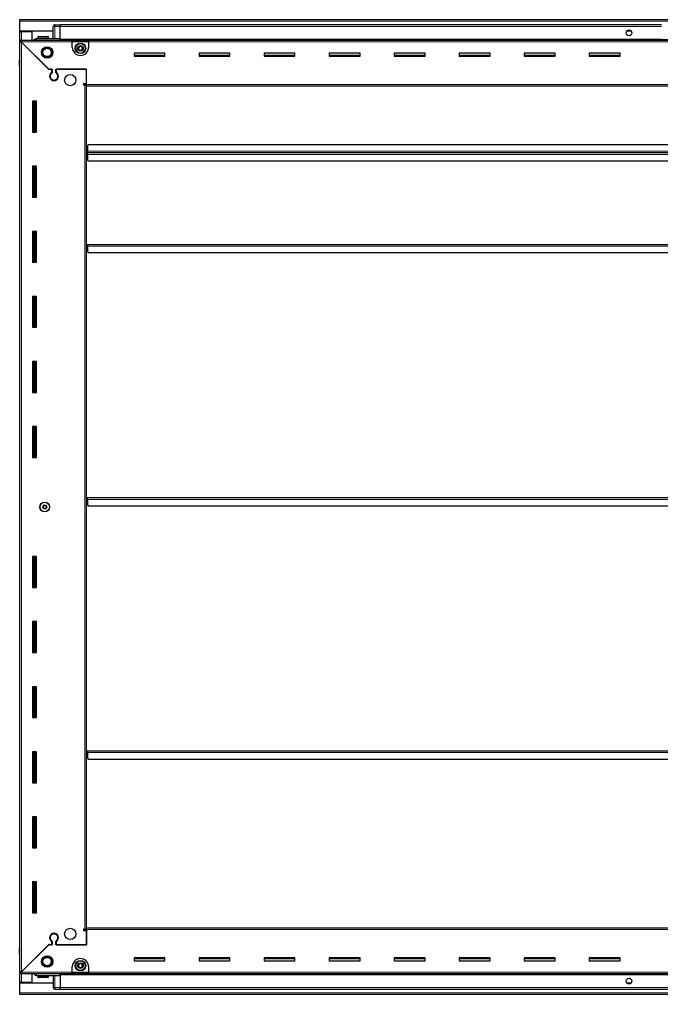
# Model space of a CAD drawing. Header units: millimetres. Extents: x 1132 to 6872, y -1199 to 2270.
# Drawn here: x 5197 to 5987, y 848 to 2047 of the extents above; entities that cross this region are included whole.
import ezdxf

# ---------------------------------------------------------------- set-up
doc = ezdxf.new("R2010")
doc.units = ezdxf.units.MM

msp = doc.modelspace()

# ---------------------------------------------------------------- linework, layer by layer
at = {"color": 7, "linetype": 'Continuous', "lineweight": 25}
for p, q in [((5197.09, 2044.5), (5197.09, 2046.6)), ((5197.09, 2046.6), (6796.09, 2046.6)), ((5197.09, 2032.1), (5197.09, 2044.5)), ((5238.76, 2039.6), (5238.76, 2039.6)), ((5240.09, 2040.1), (5246.59, 2040.1)), ((5240.09, 2040.1), (5246.59, 2040.1)), ((5246.59, 2040.1), (5246.59, 2040.1)), ((5246.59, 2040.1), (5246.59, 2040.1)), ((5246.59, 2040.1), (5246.59, 2038.1)), ((5986.59, 2039.95), (5246.59, 2039.95)), ((5238.09, 2032.1), (5197.09, 2032.1)), ((5197.09, 2031.6), (5197.09, 2032.1)), ((5197.09, 2031.6), (5199.19, 2031.6)), ((5197.09, 2021.35), (5197.09, 2031.6)), ((5198.59, 2031.6), (5198.59, 2032.1)), ((5212.09, 2031.6), (5199.19, 2031.6)), ((5212.09, 2021.35), (5212.09, 2031.6)), ((5238.09, 2023.1), (5238.09, 2038.1)), ((5246.59, 2023.1), (5246.59, 2038.1)), ((5949.46, 2032.1), (5943.71, 2032.1)), ((5197.09, 2019.85), (5197.09, 2021.35)), ((5197.09, 2021.35), (5198.09, 2021.35)), ((5197.09, 2019.35), (5197.09, 2019.85)), ((5197.09, 2019.85), (5198.09, 2019.85)), ((5197.09, 874.85), (5197.09, 2019.35)), ((5198.59, 2019.35), (5197.09, 2019.35)), ((5198.09, 2021.35), (5261.59, 2021.35)), ((5198.09, 2019.85), (5198.09, 2021.35)), ((5198.69, 2019.25), (5232.59, 1985.35)), ((5233.29, 1984.65), (5199.19, 2018.75)), ((5217.59, 2023.1), (5246.59, 2023.1)), ((5219.09, 2025), (5219.09, 2023.1)), ((5219.89, 2025.8), (5231.29, 2025.8)), ((5232.09, 2023.1), (5232.09, 2025)), ((5246.59, 2023.1), (5246.59, 2022.6)), ((5246.59, 2021.95), (6746.59, 2021.95)), ((5261.59, 2019.25), (5261.59, 2021.35)), ((5261.59, 2021.35), (5281.59, 2021.35)), ((5261.59, 2019.85), (5281.59, 2019.85)), ((5261.59, 2012.35), (5261.59, 2019.25)), ((5281.59, 2021.35), (6711.59, 2021.35)), ((5281.59, 2021.35), (5281.59, 2019.25)), ((5281.59, 2019.25), (5281.59, 2012.35)), ((5375.59, 2005.1), (5337.59, 2005.1)), ((5337.59, 2005.1), (5337.59, 2001.6)), ((5375.59, 2002.35), (5337.59, 2002.35)), ((5375.59, 2001.6), (5375.59, 2005.1)), ((5455.59, 2005.1), (5417.59, 2005.1)), ((5417.59, 2005.1), (5417.59, 2001.6)), ((5455.59, 2002.35), (5417.59, 2002.35)), ((5455.59, 2001.6), (5455.59, 2005.1)), ((5535.59, 2005.1), (5497.59, 2005.1)), ((5497.59, 2005.1), (5497.59, 2001.6)), ((5535.59, 2002.35), (5497.59, 2002.35)), ((5535.59, 2001.6), (5535.59, 2005.1)), ((5615.59, 2005.1), (5577.59, 2005.1)), ((5577.59, 2005.1), (5577.59, 2001.6)), ((5615.59, 2002.35), (5577.59, 2002.35)), ((5615.59, 2001.6), (5615.59, 2005.1)), ((5695.59, 2005.1), (5657.59, 2005.1)), ((5657.59, 2005.1), (5657.59, 2001.6)), ((5695.59, 2002.35), (5657.59, 2002.35)), ((5695.59, 2001.6), (5695.59, 2005.1)), ((5775.59, 2005.1), (5737.59, 2005.1)), ((5737.59, 2005.1), (5737.59, 2001.6)), ((5775.59, 2002.35), (5737.59, 2002.35)), ((5775.59, 2001.6), (5775.59, 2005.1)), ((5855.59, 2005.1), (5817.59, 2005.1)), ((5817.59, 2005.1), (5817.59, 2001.6)), ((5855.59, 2002.35), (5817.59, 2002.35)), ((5855.59, 2001.6), (5855.59, 2005.1)), ((5935.59, 2005.1), (5897.59, 2005.1)), ((5897.59, 2005.1), (5897.59, 2001.6)), ((5935.59, 2002.35), (5897.59, 2002.35)), ((5935.59, 2001.6), (5935.59, 2005.1)), ((5196.59, 1996.6), (5196.59, 1990.1)), ((5196.59, 1990.1), (5196.59, 1996.6)), ((5337.59, 2001.6), (5375.59, 2001.6)), ((5417.59, 2001.6), (5455.59, 2001.6)), ((5497.59, 2001.6), (5535.59, 2001.6)), ((5577.59, 2001.6), (5615.59, 2001.6)), ((5657.59, 2001.6), (5695.59, 2001.6)), ((5737.59, 2001.6), (5775.59, 2001.6)), ((5817.59, 2001.6), (5855.59, 2001.6)), ((5897.59, 2001.6), (5935.59, 2001.6)), ((5196.59, 1990.1), (5196.59, 1990.1)), ((5197.09, 1990.1), (5196.59, 1990.1)), ((5196.74, 1990.1), (5196.74, 904.1)), ((5232.59, 1985.35), (5236.79, 1985.35)), ((5233.99, 1985.35), (5233.29, 1984.65)), ((5236.09, 1985.35), (5233.99, 1985.35)), ((5236.09, 1985.35), (5236.09, 1981.46)), ((5236.79, 1985.35), (5236.79, 1981.07)), ((5241.39, 1985.35), (5279.09, 1985.35)), ((5241.39, 1981.07), (5241.39, 1985.35)), ((5242.09, 1981.46), (5242.09, 1985.35)), ((5279.09, 1985.35), (5242.09, 1985.35)), ((5279.09, 1966.7), (5279.09, 1985.35)), ((5279.09, 1968.1), (5279.09, 1985.35)), ((5237.09, 1972.49), (5237.09, 1971.73)), ((5276.24, 1968.1), (5279.09, 1968.1)), ((5279.09, 1967.1), (5277.09, 1967.1)), ((5277.09, 1967.1), (5277.09, 1966.1)), ((5279.09, 1964.6), (5279.09, 1966.7)), ((5276.99, 1966.1), (5276.24, 1966.1)), ((5276.99, 1966.1), (5279.09, 1966.1)), ((6714.09, 1964.6), (5279.09, 1964.6)), ((5279.09, 929.6), (5279.09, 1964.6)), ((5217.59, 1946.1), (5212.59, 1946.1)), ((5212.59, 1946.1), (5212.59, 1908.1)), ((5214.74, 1908.1), (5214.74, 1946.1)), ((5216.53, 1908.1), (5216.53, 1946.1)), ((5216.56, 1908.1), (5216.56, 1946.1)), ((5217.59, 1908.1), (5217.59, 1946.1)), ((5212.59, 1908.1), (5217.59, 1908.1)), ((5279.84, 1882.6), (5279.09, 1882.6)), ((5280.09, 1885.45), (5279.84, 1885.45)), ((5279.84, 1885.45), (5279.84, 1882.6)), ((5279.84, 1882.6), (5279.84, 1879.75)), ((5281.09, 1892.6), (5280.09, 1891.6)), ((5280.09, 1891.6), (5280.09, 1884.7)), ((5280.09, 1882.6), (5280.09, 1884.7)), ((5280.09, 1880.5), (5280.09, 1882.6)), ((6713.09, 1882.6), (5280.09, 1882.6)), ((6712.09, 1892.6), (5281.09, 1892.6)), ((5279.84, 1879.75), (5280.09, 1879.75)), ((5280.09, 1880.5), (5280.09, 1873.6)), ((5280.09, 1873.6), (5281.09, 1872.6)), ((5281.09, 1872.6), (6712.09, 1872.6)), ((5217.59, 1866.1), (5212.59, 1866.1)), ((5212.59, 1866.1), (5212.59, 1828.1)), ((5214.74, 1828.1), (5214.74, 1866.1)), ((5216.53, 1828.1), (5216.53, 1866.1)), ((5216.56, 1828.1), (5216.56, 1866.1)), ((5217.59, 1828.1), (5217.59, 1866.1)), ((5212.59, 1828.1), (5217.59, 1828.1)), ((5217.59, 1786.1), (5212.59, 1786.1)), ((5212.59, 1786.1), (5212.59, 1748.1)), ((5214.74, 1748.1), (5214.74, 1786.1)), ((5216.53, 1748.1), (5216.53, 1786.1)), ((5216.56, 1748.1), (5216.56, 1786.1)), ((5217.59, 1748.1), (5217.59, 1786.1)), ((5279.09, 1770.1), (5279.84, 1770.1)), ((5279.84, 1770.1), (5279.84, 1767.25)), ((5279.84, 1767.25), (5280.09, 1767.25)), ((5280.09, 1768), (5280.09, 1770.1)), ((5280.09, 1770.1), (6713.09, 1770.1)), ((5280.09, 1768), (5280.09, 1761.1)), ((5280.09, 1761.1), (5281.09, 1760.1)), ((5281.09, 1760.1), (6712.09, 1760.1)), ((5212.59, 1748.1), (5217.59, 1748.1)), ((5217.59, 1706.1), (5212.59, 1706.1)), ((5212.59, 1706.1), (5212.59, 1668.1)), ((5214.74, 1668.1), (5214.74, 1706.1)), ((5216.53, 1668.1), (5216.53, 1706.1)), ((5216.56, 1668.1), (5216.56, 1706.1)), ((5217.59, 1668.1), (5217.59, 1706.1)), ((5212.59, 1668.1), (5217.59, 1668.1)), ((5217.59, 1626.1), (5212.59, 1626.1)), ((5212.59, 1626.1), (5212.59, 1588.1)), ((5214.74, 1588.1), (5214.74, 1626.1)), ((5216.53, 1588.1), (5216.53, 1626.1)), ((5216.56, 1588.1), (5216.56, 1626.1)), ((5217.59, 1588.1), (5217.59, 1626.1)), ((5212.59, 1588.1), (5217.59, 1588.1)), ((5217.59, 1546.1), (5212.59, 1546.1)), ((5212.59, 1546.1), (5212.59, 1508.1)), ((5214.74, 1508.1), (5214.74, 1546.1)), ((5216.53, 1508.1), (5216.53, 1546.1)), ((5216.56, 1508.1), (5216.56, 1546.1)), ((5217.59, 1508.1), (5217.59, 1546.1)), ((5212.59, 1508.1), (5217.59, 1508.1)), ((5279.09, 1458.6), (5279.84, 1458.6)), ((5279.84, 1458.6), (5279.84, 1455.75)), ((5279.84, 1455.75), (5280.09, 1455.75)), ((5280.09, 1456.5), (5280.09, 1458.6)), ((5280.09, 1458.6), (6713.09, 1458.6)), ((5280.09, 1456.5), (5280.09, 1449.6)), ((5280.09, 1449.6), (5281.09, 1448.6)), ((5281.09, 1448.6), (6712.09, 1448.6)), ((5217.59, 1386.1), (5212.59, 1386.1)), ((5212.59, 1386.1), (5212.59, 1348.1)), ((5214.74, 1348.1), (5214.74, 1386.1)), ((5216.53, 1348.1), (5216.53, 1386.1)), ((5216.56, 1348.1), (5216.56, 1386.1)), ((5217.59, 1348.1), (5217.59, 1386.1)), ((5212.59, 1348.1), (5217.59, 1348.1)), ((5217.59, 1306.1), (5212.59, 1306.1)), ((5212.59, 1306.1), (5212.59, 1268.1)), ((5214.74, 1268.1), (5214.74, 1306.1)), ((5216.53, 1268.1), (5216.53, 1306.1)), ((5216.56, 1268.1), (5216.56, 1306.1)), ((5217.59, 1268.1), (5217.59, 1306.1)), ((5212.59, 1268.1), (5217.59, 1268.1)), ((5217.59, 1226.1), (5212.59, 1226.1)), ((5212.59, 1226.1), (5212.59, 1188.1)), ((5214.74, 1188.1), (5214.74, 1226.1)), ((5216.53, 1188.1), (5216.53, 1226.1)), ((5216.56, 1188.1), (5216.56, 1226.1)), ((5217.59, 1188.1), (5217.59, 1226.1)), ((5212.59, 1188.1), (5217.59, 1188.1)), ((5217.59, 1146.1), (5212.59, 1146.1)), ((5212.59, 1146.1), (5212.59, 1108.1)), ((5214.74, 1108.1), (5214.74, 1146.1)), ((5216.53, 1108.1), (5216.53, 1146.1)), ((5216.56, 1108.1), (5216.56, 1146.1)), ((5217.59, 1108.1), (5217.59, 1146.1)), ((5279.09, 1147.1), (5279.84, 1147.1)), ((5279.84, 1147.1), (5279.84, 1144.25)), ((5279.84, 1144.25), (5280.09, 1144.25)), ((5280.09, 1145), (5280.09, 1147.1)), ((5280.09, 1147.1), (6713.09, 1147.1)), ((5280.09, 1145), (5280.09, 1138.1)), ((5280.09, 1138.1), (5281.09, 1137.1)), ((5281.09, 1137.1), (6712.09, 1137.1)), ((5212.59, 1108.1), (5217.59, 1108.1)), ((5217.59, 1066.1), (5212.59, 1066.1)), ((5212.59, 1066.1), (5212.59, 1028.1)), ((5214.74, 1028.1), (5214.74, 1066.1)), ((5216.53, 1028.1), (5216.53, 1066.1)), ((5216.56, 1028.1), (5216.56, 1066.1)), ((5217.59, 1028.1), (5217.59, 1066.1)), ((5212.59, 1028.1), (5217.59, 1028.1)), ((5217.59, 986.1), (5212.59, 986.1)), ((5212.59, 986.1), (5212.59, 948.1)), ((5214.74, 948.1), (5214.74, 986.1)), ((5216.53, 948.1), (5216.53, 986.1)), ((5216.56, 948.1), (5216.56, 986.1)), ((5217.59, 948.1), (5217.59, 986.1)), ((5212.59, 948.1), (5217.59, 948.1)), ((5276.24, 928.1), (5276.99, 928.1)), ((5279.09, 926.1), (5276.24, 926.1)), ((5279.09, 928.1), (5276.99, 928.1)), ((5277.09, 928.1), (5277.09, 927.1)), ((5277.09, 927.1), (5279.09, 927.1)), ((5279.09, 927.5), (5279.09, 929.6)), ((5279.09, 929.6), (6714.09, 929.6)), ((5279.09, 927.5), (5279.09, 908.85)), ((5279.09, 908.85), (5279.09, 926.1)), ((5236.09, 912.74), (5236.09, 908.85)), ((5236.79, 913.14), (5236.79, 908.85)), ((5237.09, 922.48), (5237.09, 921.72)), ((5241.39, 908.85), (5241.39, 913.14)), ((5242.09, 908.85), (5242.09, 912.74)), ((5196.59, 904.1), (5196.59, 904.1)), ((5196.59, 897.6), (5196.59, 904.1)), ((5196.59, 904.1), (5196.59, 904.1)), ((5196.59, 904.1), (5196.59, 897.6)), ((5197.09, 904.1), (5196.59, 904.1)), ((5232.59, 908.85), (5198.69, 874.95)), ((5199.19, 875.45), (5233.29, 909.55)), ((5236.79, 908.85), (5232.59, 908.85)), ((5233.29, 909.55), (5233.99, 908.85)), ((5233.99, 908.85), (5236.09, 908.85)), ((5279.09, 908.85), (5241.39, 908.85)), ((5242.09, 908.85), (5279.09, 908.85)), ((5197.09, 896.28), (5197.09, 896.28)), ((5375.59, 892.6), (5337.59, 892.6)), ((5337.59, 892.6), (5337.59, 889.1)), ((5337.59, 891.85), (5375.59, 891.85)), ((5337.59, 889.1), (5375.59, 889.1)), ((5375.59, 889.1), (5375.59, 892.6)), ((5455.59, 892.6), (5417.59, 892.6)), ((5417.59, 892.6), (5417.59, 889.1)), ((5417.59, 891.85), (5455.59, 891.85)), ((5417.59, 889.1), (5455.59, 889.1)), ((5455.59, 889.1), (5455.59, 892.6)), ((5535.59, 892.6), (5497.59, 892.6)), ((5497.59, 892.6), (5497.59, 889.1)), ((5497.59, 891.85), (5535.59, 891.85)), ((5497.59, 889.1), (5535.59, 889.1)), ((5535.59, 889.1), (5535.59, 892.6)), ((5615.59, 892.6), (5577.59, 892.6)), ((5577.59, 892.6), (5577.59, 889.1)), ((5577.59, 891.85), (5615.59, 891.85)), ((5577.59, 889.1), (5615.59, 889.1)), ((5615.59, 889.1), (5615.59, 892.6)), ((5695.59, 892.6), (5657.59, 892.6)), ((5657.59, 892.6), (5657.59, 889.1)), ((5657.59, 891.85), (5695.59, 891.85)), ((5657.59, 889.1), (5695.59, 889.1)), ((5695.59, 889.1), (5695.59, 892.6)), ((5775.59, 892.6), (5737.59, 892.6)), ((5737.59, 892.6), (5737.59, 889.1)), ((5737.59, 891.85), (5775.59, 891.85)), ((5737.59, 889.1), (5775.59, 889.1)), ((5775.59, 889.1), (5775.59, 892.6)), ((5855.59, 892.6), (5817.59, 892.6)), ((5817.59, 892.6), (5817.59, 889.1)), ((5817.59, 891.85), (5855.59, 891.85)), ((5817.59, 889.1), (5855.59, 889.1)), ((5855.59, 889.1), (5855.59, 892.6)), ((5935.59, 892.6), (5897.59, 892.6)), ((5897.59, 892.6), (5897.59, 889.1)), ((5897.59, 891.85), (5935.59, 891.85)), ((5897.59, 889.1), (5935.59, 889.1)), ((5935.59, 889.1), (5935.59, 892.6)), ((5261.59, 874.95), (5261.59, 881.85)), ((5281.59, 881.85), (5281.59, 874.95)), ((5197.09, 874.35), (5197.09, 874.85)), ((5198.59, 874.85), (5197.09, 874.85)), ((5197.09, 874.35), (5197.09, 872.85)), ((5198.09, 874.35), (5197.09, 874.35)), ((5197.09, 862.6), (5197.09, 872.85)), ((5198.09, 872.85), (5197.09, 872.85)), ((5198.09, 874.35), (5198.09, 872.85)), ((5261.59, 872.85), (5198.09, 872.85)), ((5212.09, 862.6), (5212.09, 872.85)), ((5217.59, 871.1), (5246.59, 871.1)), ((5219.09, 871.1), (5219.09, 869.2)), ((5223.66, 868.4), (5219.89, 868.4)), ((5231.29, 868.4), (5223.66, 868.4)), ((5232.09, 869.2), (5232.09, 871.1)), ((5238.09, 871.1), (5238.09, 856.1)), ((5245.09, 871.17), (5245.09, 871.1)), ((6746.59, 872.25), (5246.59, 872.25)), ((5246.59, 871.1), (5246.59, 871.6)), ((5246.59, 871.1), (5246.59, 856.1)), ((5261.59, 872.85), (5261.59, 874.95)), ((5281.59, 874.35), (5261.59, 874.35)), ((5281.59, 872.85), (5261.59, 872.85)), ((5281.59, 874.95), (5281.59, 872.85)), ((6711.59, 872.85), (5281.59, 872.85)), ((5199.19, 862.6), (5197.09, 862.6)), ((5197.09, 862.1), (5197.09, 862.6)), ((5197.09, 849.7), (5197.09, 862.1)), ((5197.09, 862.1), (5238.09, 862.1)), ((5198.59, 862.1), (5198.59, 862.6)), ((5199.19, 862.6), (5212.09, 862.6)), ((5238.09, 856.1), (5238.09, 856.1)), ((5240.09, 854.1), (5246.59, 854.1)), ((5240.09, 854.1), (5246.59, 854.1)), ((5246.59, 854.1), (5246.59, 856.1)), ((5246.59, 854.25), (6746.59, 854.25)), ((5246.59, 854.1), (5246.59, 854.1)), ((5943.71, 862.1), (5949.46, 862.1)), ((5197.09, 847.6), (5197.09, 849.7)), ((6796.09, 847.6), (5197.09, 847.6))]:
    msp.add_line(p, q, dxfattribs=at)
at = {"color": 8, "linetype": 'Continuous', "lineweight": 18}
for p, q in [((6796.09, 2044.5), (5197.09, 2044.5)), ((5240.09, 2040.1), (5240.09, 2038.1)), ((5199.19, 2031.6), (5199.19, 2032.1)), ((5199.19, 2021.35), (5199.19, 2031.6)), ((5238.09, 2038.1), (5240.09, 2038.1)), ((5240.09, 2038.1), (5240.09, 2023.1)), ((5246.59, 2038.1), (5240.09, 2038.1)), ((5986.59, 2037.95), (5246.59, 2037.95)), ((5261.59, 2019.25), (5198.69, 2019.25)), ((5199.19, 2018.75), (5199.19, 875.45)), ((5219.09, 2025), (5232.09, 2025)), ((5986.59, 2022.6), (5246.59, 2022.6)), ((6746.59, 2021.37), (5246.59, 2021.37)), ((5261.59, 2019.25), (5281.59, 2019.25)), ((6711.59, 2019.25), (5281.59, 2019.25)), ((5197.09, 1996.6), (5196.59, 1996.6)), ((5279.09, 1966.7), (6714.09, 1966.7)), ((5276.99, 928.1), (5276.99, 1966.1)), ((5214.09, 1946.1), (5214.09, 1908.1)), ((5215.32, 1946.1), (5215.32, 1908.1)), ((6713.09, 1884.7), (5280.09, 1884.7)), ((5280.09, 1880.5), (6713.09, 1880.5)), ((5214.09, 1866.1), (5214.09, 1828.1)), ((5215.32, 1866.1), (5215.32, 1828.1)), ((5214.09, 1786.1), (5214.09, 1748.1)), ((5215.32, 1786.1), (5215.32, 1748.1)), ((5280.09, 1768), (6713.09, 1768)), ((5214.09, 1706.1), (5214.09, 1668.1)), ((5215.32, 1706.1), (5215.32, 1668.1)), ((5214.09, 1626.1), (5214.09, 1588.1)), ((5215.32, 1626.1), (5215.32, 1588.1)), ((5214.09, 1546.1), (5214.09, 1508.1)), ((5215.32, 1546.1), (5215.32, 1508.1)), ((5280.09, 1456.5), (6713.09, 1456.5)), ((5214.09, 1386.1), (5214.09, 1348.1)), ((5215.32, 1386.1), (5215.32, 1348.1)), ((5214.09, 1306.1), (5214.09, 1268.1)), ((5215.32, 1306.1), (5215.32, 1268.1)), ((5214.09, 1226.1), (5214.09, 1188.1)), ((5215.32, 1226.1), (5215.32, 1188.1)), ((5214.09, 1146.1), (5214.09, 1108.1)), ((5215.32, 1146.1), (5215.32, 1108.1)), ((5280.09, 1145), (6713.09, 1145)), ((5214.09, 1066.1), (5214.09, 1028.1)), ((5215.32, 1066.1), (5215.32, 1028.1)), ((5214.09, 986.1), (5214.09, 948.1)), ((5215.32, 986.1), (5215.32, 948.1)), ((6714.09, 927.5), (5279.09, 927.5)), ((5197.09, 897.6), (5196.59, 897.6)), ((5198.69, 874.95), (5261.59, 874.95)), ((5199.19, 862.6), (5199.19, 872.85)), ((5223.39, 869.2), (5219.09, 869.2)), ((5232.09, 869.2), (5223.39, 869.2)), ((5240.09, 856.1), (5240.09, 871.1)), ((5246.59, 872.84), (6746.59, 872.84)), ((5246.59, 871.6), (6746.59, 871.6)), ((5281.59, 874.95), (5261.59, 874.95)), ((5281.59, 874.95), (6711.59, 874.95)), ((5199.19, 862.1), (5199.19, 862.6)), ((5238.09, 856.1), (5240.09, 856.1)), ((5240.09, 854.1), (5240.09, 856.1)), ((5246.59, 856.1), (5240.09, 856.1)), ((5246.59, 856.25), (6746.59, 856.25)), ((6796.09, 849.7), (5197.09, 849.7))]:
    msp.add_line(p, q, dxfattribs=at)
at = {"color": 7, "linetype": 'Continuous', "lineweight": 25}
for centre, radius in [((5946.59, 2030.1), 3.5), ((5271.59, 2011.1), 6.5), ((5271.59, 2011.1), 3.46), ((5230.59, 2006.1), 7), ((5230.59, 2006.1), 6.02), ((5230.59, 2006.1), 5.1), ((5259.09, 1972.1), 7), ((5227.59, 1447.1), 6), ((5227.74, 1447.1), 5.79), ((5227.74, 1447.1), 1.85), ((5259.09, 922.1), 7), ((5230.59, 888.1), 7), ((5230.59, 888.1), 6.02), ((5230.59, 888.1), 5.1), ((5271.59, 883.1), 6.5), ((5271.59, 883.1), 3.46), ((5946.59, 864.1), 3.5)]:
    msp.add_circle(centre, radius, dxfattribs=at)
at = {"color": 8, "linetype": 'Continuous', "lineweight": 18}
for centre in [(5271.59, 2011.1), (5271.59, 883.1)]:
    msp.add_circle(centre, 5.7, dxfattribs=at)
at = {"color": 7, "linetype": 'Continuous', "lineweight": 25}
for centre, radius, start, end in [((5240.09, 2038.1), 2, 90, 180), ((5240.09, 2038.1), 2, 123.94202, 131.40962), ((5240.09, 2038.1), 2, 90, 108.58003), ((5219.89, 2025), 0.8, 90, 180), ((5231.29, 2025), 0.8, 0, 90), ((5237.89, 2023.3), 0.2, 270, 0), ((5271.59, 2012.35), 10, 180, 270), ((5271.59, 2011.1), 2.5, 134.01559, 194.01559), ((5271.59, 2011.1), 2.5, 194.01559, 254.01559), ((5271.59, 2011.1), 2.5, 74.01559, 134.01559), ((5271.59, 2011.1), 2.5, 254.01559, 314.01559), ((5271.59, 2012.35), 10, 270, 0), ((5271.59, 2011.1), 2.5, 14.01559, 74.01559), ((5271.59, 2011.1), 2.5, 314.01559, 14.01559), ((5198.59, 1996.6), 2, 138.57492, 180), ((5198.59, 1996.6), 2, 138.59038, 180), ((5239.09, 1976.85), 5.5, 123.05573, 56.94427), ((5239.09, 1976.85), 4.8, 118.63099, 61.36901), ((5276.24, 1967.1), 1, 90, 270), ((5276.24, 927.1), 1, 90, 270), ((5239.09, 917.35), 5.5, 303.05573, 236.94427), ((5239.09, 917.35), 4.8, 298.63099, 241.36901), ((5198.59, 897.6), 2, 180, 221.39416), ((5271.59, 881.85), 10, 90, 180), ((5271.59, 881.85), 10, 0, 90), ((5271.59, 883.1), 2.5, 127.47401, 187.47401), ((5271.59, 883.1), 2.5, 187.47401, 247.47401), ((5271.59, 883.1), 2.5, 67.47401, 127.47401), ((5271.59, 883.1), 2.5, 247.47401, 307.47401), ((5271.59, 883.1), 2.5, 7.47401, 67.47401), ((5271.59, 883.1), 2.5, 307.47401, 7.47401), ((5219.89, 869.2), 0.8, 180, 270), ((5231.29, 869.2), 0.8, 270, 360), ((5237.89, 870.9), 0.2, 0, 90), ((5240.09, 856.1), 2, 180, 270), ((5240.09, 856.1), 2, 180, 270)]:
    msp.add_arc(centre, radius, start, end, dxfattribs=at)
for points, knots in [([(5197.09, 2019.35), (5197.11, 2019.31), (5197.17, 2019.22), (5197.56, 2019.09), (5198.12, 2018.95), (5198.7, 2018.84), (5199.06, 2018.78), (5199.19, 2018.75)], [0, 0, 0, 0, 0.2302553, 0.4485219, 0.6667858, 0.8850496, 1, 1, 1, 1]), ([(5198.69, 2019.25), (5198.64, 2019.51), (5198.55, 2020), (5198.42, 2020.64), (5198.29, 2021.11), (5198.18, 2021.33), (5198.11, 2021.35), (5198.09, 2021.35)], [0, 0, 0, 0, 0.2302553, 0.4485219, 0.6667858, 0.8850496, 1, 1, 1, 1]), ([(5214.37, 2021.35), (5214.49, 2021.55), (5214.88, 2022.2), (5216.03, 2022.91), (5217.07, 2023.04), (5217.59, 2023.1)], [0, 0, 0, 0, 0.1822499, 0.5911249, 1, 1, 1, 1]), ([(5246.59, 2023.1), (5246.59, 2023.07), (5246.59, 2022.99), (5246.59, 2022.37), (5246.59, 2021.81), (5246.59, 2021.44), (5246.59, 2021.43)], [0, 0, 0, 0, 0.3302662, 0.6605324, 0.9907986, 1, 1, 1, 1]), ([(5268.81, 2011.9), (5269.18, 2012.26), (5269.88, 2012.93), (5270.57, 2013.59), (5270.89, 2013.91)], [0, 0, 0, 0, 0.5346859, 1, 1, 1, 1]), ([(5269.51, 2009.1), (5269.43, 2009.43), (5269.23, 2010.23), (5268.99, 2011.2), (5268.84, 2011.78), (5268.81, 2011.9)], [0, 0, 0, 0, 0.3629006, 0.8668753, 1, 1, 1, 1]), ([(5272.29, 2008.3), (5271.79, 2008.45), (5270.86, 2008.71), (5269.94, 2008.98), (5269.51, 2009.1)], [0, 0, 0, 0, 0.5346859, 1, 1, 1, 1]), ([(5270.89, 2013.91), (5271.38, 2013.76), (5272.31, 2013.5), (5273.23, 2013.23), (5273.66, 2013.11)], [0, 0, 0, 0, 0.5346859, 1, 1, 1, 1]), ([(5274.36, 2010.31), (5273.99, 2009.95), (5273.3, 2009.28), (5272.61, 2008.61), (5272.29, 2008.3)], [0, 0, 0, 0, 0.5346859, 1, 1, 1, 1]), ([(5273.66, 2013.11), (5273.69, 2012.99), (5273.84, 2012.41), (5274.08, 2011.44), (5274.28, 2010.64), (5274.36, 2010.31)], [0, 0, 0, 0, 0.1331247, 0.6370994, 1, 1, 1, 1]), ([(5229.37, 1449.38), (5229.36, 1449.38), (5229.34, 1449.39), (5229.28, 1449.39), (5229.14, 1449.35), (5228.79, 1449.18), (5228.31, 1448.93), (5227.68, 1448.97), (5227.24, 1449.25), (5226.94, 1449.49), (5226.74, 1449.63), (5226.65, 1449.66), (5226.61, 1449.67), (5226.58, 1449.65), (5226.55, 1449.63), (5226.52, 1449.57), (5226.48, 1449.31), (5226.47, 1448.83), (5226.3, 1448.14), (5225.7, 1447.76), (5225.25, 1447.6), (5225.01, 1447.48), (5224.96, 1447.42), (5224.95, 1447.4), (5224.95, 1447.36), (5224.96, 1447.33), (5224.99, 1447.3), (5225.05, 1447.24), (5225.23, 1447.1), (5225.55, 1446.9), (5225.95, 1446.57), (5226.18, 1445.98), (5226.11, 1445.44), (5226.05, 1445.06), (5226.06, 1444.91), (5226.08, 1444.85), (5226.1, 1444.83), (5226.14, 1444.82), (5226.2, 1444.82), (5226.33, 1444.86), (5226.68, 1445.03), (5227.16, 1445.27), (5227.79, 1445.24), (5228.23, 1444.96), (5228.54, 1444.72), (5228.73, 1444.58), (5228.82, 1444.55), (5228.86, 1444.54), (5228.9, 1444.55), (5228.92, 1444.58), (5228.95, 1444.64), (5229, 1444.9), (5229, 1445.38), (5229.18, 1446.07), (5229.78, 1446.45), (5230.23, 1446.61), (5230.46, 1446.73), (5230.51, 1446.78), (5230.52, 1446.81), (5230.52, 1446.85), (5230.51, 1446.88), (5230.49, 1446.91), (5230.43, 1446.97), (5230.25, 1447.11), (5229.92, 1447.31), (5229.53, 1447.64), (5229.29, 1448.23), (5229.37, 1448.77), (5229.42, 1449.15), (5229.42, 1449.3), (5229.4, 1449.36), (5229.38, 1449.37), (5229.37, 1449.38)], [0, 0, 0, 0, 0.0020087, 0.00442, 0.0093647, 0.0255282, 0.0677053, 0.0957862, 0.1246456, 0.1503415, 0.1605194, 0.1633943, 0.1656965, 0.1672448, 0.1688741, 0.1707699, 0.1786058, 0.2119941, 0.2499945, 0.2879948, 0.3213831, 0.329219, 0.3311148, 0.3327441, 0.3342924, 0.3362166, 0.3385353, 0.3413178, 0.349662, 0.3753578, 0.4042173, 0.4322982, 0.4744753, 0.4906388, 0.4966691, 0.49844, 0.5, 0.5020087, 0.50442, 0.5093647, 0.5255282, 0.5677053, 0.5957862, 0.6246456, 0.6503415, 0.6605194, 0.6633943, 0.6656965, 0.6672448, 0.6688741, 0.6707699, 0.6786058, 0.7119941, 0.7499945, 0.7879948, 0.8213831, 0.829219, 0.8311148, 0.8327441, 0.8342924, 0.8362166, 0.8385353, 0.8413178, 0.849662, 0.8753578, 0.9042173, 0.9322982, 0.9744753, 0.9906388, 0.9966691, 0.99844, 1, 1, 1, 1]), ([(5199.19, 875.45), (5198.93, 875.41), (5198.44, 875.32), (5197.8, 875.19), (5197.33, 875.05), (5197.11, 874.94), (5197.09, 874.88), (5197.09, 874.85)], [0, 0, 0, 0, 0.2302553, 0.4485219, 0.6667858, 0.8850496, 1, 1, 1, 1]), ([(5268.92, 884.21), (5269.02, 884.29), (5269.49, 884.65), (5270.28, 885.26), (5270.94, 885.76), (5271.21, 885.97)], [0, 0, 0, 0, 0.1331247, 0.6370994, 1, 1, 1, 1]), ([(5269.3, 881.35), (5269.23, 881.86), (5269.1, 882.82), (5268.98, 883.77), (5268.92, 884.21)], [0, 0, 0, 0, 0.5346859, 1, 1, 1, 1]), ([(5271.96, 880.24), (5271.49, 880.44), (5270.6, 880.81), (5269.71, 881.18), (5269.3, 881.35)], [0, 0, 0, 0, 0.5346859, 1, 1, 1, 1]), ([(5271.21, 885.97), (5271.69, 885.77), (5272.58, 885.4), (5273.47, 885.03), (5273.88, 884.86)], [0, 0, 0, 0, 0.5346859, 1, 1, 1, 1]), ([(5274.25, 882), (5273.98, 881.79), (5273.33, 881.29), (5272.54, 880.68), (5272.06, 880.32), (5271.96, 880.24)], [0, 0, 0, 0, 0.3629006, 0.8668753, 1, 1, 1, 1]), ([(5273.88, 884.86), (5273.95, 884.35), (5274.07, 883.39), (5274.2, 882.44), (5274.25, 882)], [0, 0, 0, 0, 0.5346859, 1, 1, 1, 1]), ([(5198.09, 872.85), (5198.13, 872.88), (5198.22, 872.93), (5198.36, 873.33), (5198.49, 873.88), (5198.6, 874.46), (5198.66, 874.83), (5198.69, 874.95)], [0, 0, 0, 0, 0.2302553, 0.4485219, 0.6667858, 0.8850496, 1, 1, 1, 1]), ([(5214.37, 872.85), (5214.49, 872.65), (5214.88, 872.01), (5216.03, 871.3), (5217.07, 871.17), (5217.59, 871.1)], [0, 0, 0, 0, 0.1822499, 0.5911249, 1, 1, 1, 1]), ([(5246.59, 871.1), (5246.59, 871.14), (5246.59, 871.22), (5246.59, 871.84), (5246.59, 872.41), (5246.59, 872.81), (5246.59, 872.84)], [0, 0, 0, 0, 0.3242788, 0.6485576, 0.9728365, 1, 1, 1, 1])]:
    msp.add_open_spline(points, degree=3, knots=knots, dxfattribs=at)
for points in [[(5198.69, 2019.25), (5198.64, 2019.33), (5198.54, 2019.49), (5198.39, 2019.69), (5198.24, 2019.83), (5198.14, 2019.85), (5198.09, 2019.85)], [(5198.59, 2019.35), (5198.6, 2019.3), (5198.61, 2019.2), (5198.75, 2019.05), (5198.95, 2018.9), (5199.11, 2018.8), (5199.19, 2018.75)], [(5199.19, 875.45), (5199.11, 875.4), (5198.95, 875.3), (5198.75, 875.15), (5198.61, 875), (5198.6, 874.9), (5198.59, 874.85)], [(5198.09, 874.35), (5198.14, 874.36), (5198.24, 874.38), (5198.39, 874.52), (5198.54, 874.72), (5198.64, 874.88), (5198.69, 874.95)]]:
    msp.add_open_spline(points, degree=3, dxfattribs=at)
at = {"color": 8, "linetype": 'Continuous', "lineweight": 18}
for points in [[(5217.59, 2023.1), (5217.59, 2023.06), (5217.59, 2022.99), (5217.59, 2022.55), (5217.59, 2022.09), (5217.59, 2021.68), (5217.59, 2021.41), (5217.59, 2021.35)], [(5217.59, 871.1), (5217.59, 871.15), (5217.59, 871.22), (5217.59, 871.66), (5217.59, 872.11), (5217.59, 872.53), (5217.59, 872.8), (5217.59, 872.85)]]:
    msp.add_open_spline(points, degree=3, knots=[0, 0, 0, 0, 0.35975288, 0.55341416, 0.75118521, 0.94895626, 1, 1, 1, 1], dxfattribs=at)

doc.saveas('drawing.dxf')
